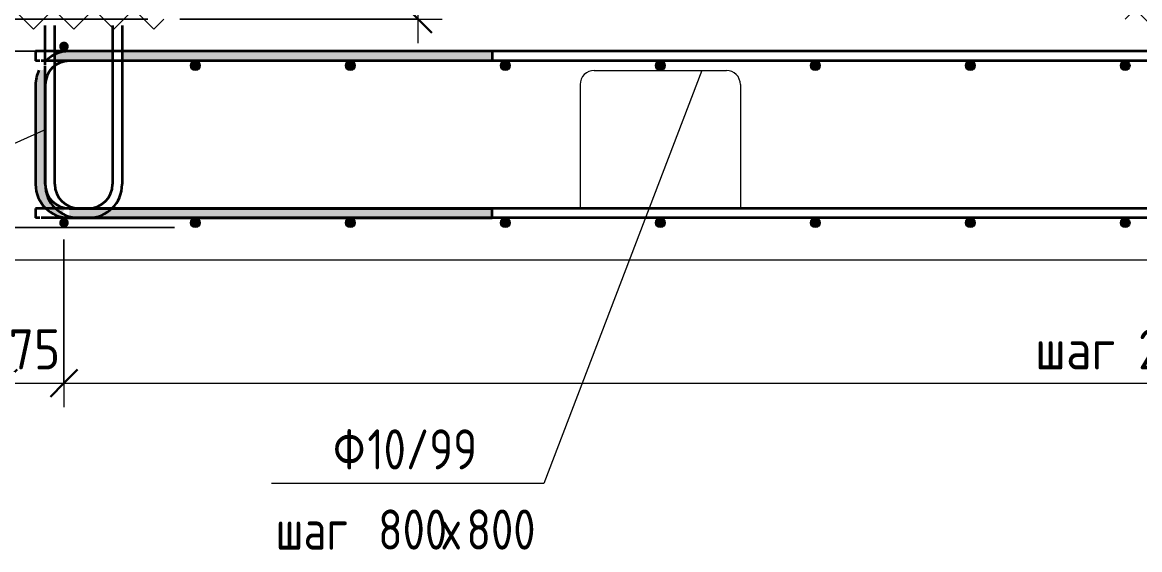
# Model space of a CAD drawing. Header units: millimetres. Extents: x 3129 to 68868, y -1586 to 12682.
# Drawn here: x 65482 to 66877, y -1512 to -854 of the extents above; entities that cross this region are included whole.
import ezdxf

# ---------------------------------------------------------------- set-up
doc = ezdxf.new("R2010")
doc.units = ezdxf.units.MM
for name, color, linetype, lineweight in [('AA_Dim', 7, 'Continuous', 9), ('AA_Dim-20', 7, 'Continuous', 9), ('AA_Linii', 7, 'Continuous', 9), ('AA_Oformlenie', 7, 'Continuous', 9), ('AA_Vinoska', 7, 'Continuous', 9), ('AF_Perekritie_Опалубка', 253, 'Continuous', 20), ('KR_Armatura', 7, 'Continuous', 20), ('KR_Armatura_Tonkie', 7, 'Continuous', 20)]:
    doc.layers.add(name, color=color, linetype=linetype, lineweight=lineweight)
doc.styles.add('GOST Common', font='GOST_Common.ttf', dxfattribs={"width": 0.85, "height": 50})
doc.styles.add('ISOCPEUR_1', font='isocpeur.TTF', dxfattribs={"width": 0.9, "height": 50})
doc.dimstyles.new('05_Округл_5мм__прозр__1', dxfattribs={"dimscale": 304.8, "dimtxt": 50.137748, "dimasz": 0.111549, "dimexe": 0.098425, "dimexo": 0.065617, "dimgap": 0.006562, "dimtad": 1, "dimdec": 0, "dimrnd": 5, "dimdsep": 46, "dimtxsty": 'ISOCPEUR_1', "dimblk1": 'OBLIQUE', "dimblk2": 'OBLIQUE', "dimsah": 1, "dimcen": 0.09, "dimdle": 0.098425, "dimazin": 0, "dimtfac": 1, "dimtdec": 4, "dimtix": 1, "dimtmove": 1, "dimatfit": 3, "dimfxl": 1, "dimtvp": 1, "dimtolj": 1, "dimtzin": 0, "dimlwd": 18, "dimlwe": 18, "dimarcsym": 2})
doc.dimstyles.new('05_Округл_5мм__прозр__2', dxfattribs={"dimscale": 304.8, "dimtxt": 50.137748, "dimasz": 0.111549, "dimexe": 0.098425, "dimexo": 0.065617, "dimgap": 0.006562, "dimtad": 1, "dimdec": 0, "dimrnd": 5, "dimdsep": 46, "dimtxsty": 'ISOCPEUR_1', "dimblk1": 'OBLIQUE', "dimblk2": 'OBLIQUE', "dimsah": 1, "dimcen": 0.09, "dimdle": 0.098425, "dimazin": 0, "dimtfac": 1, "dimtdec": 4, "dimtix": 1, "dimtmove": 0, "dimatfit": 3, "dimfxl": 1, "dimtvp": 1, "dimtolj": 1, "dimtzin": 0, "dimlwd": 18, "dimlwe": 18, "dimarcsym": 2})

# ---------------------------------------------------------------- blocks, each defined once
blk = doc.blocks.new('Последовательность узлов - 3мм масшт20 маскировка-904226-Сечение 22')
at = {"layer": 'AA_Oformlenie'}
for p, q in [((7879.3, -500.6), (7891.8, -488.1)), ((7891.8, -488.1), (7916.8, -513.1)), ((7929.3, -500.6), (7916.8, -513.1)), ((7929.3, -500.6), (7941.8, -488.1)), ((7941.8, -488.1), (7966.8, -513.1)), ((7979.3, -500.6), (7966.8, -513.1)), ((7979.3, -500.6), (7991.8, -488.1)), ((7991.8, -488.1), (8016.8, -513.1)), ((8029.3, -500.6), (8016.8, -513.1)), ((8029.3, -500.6), (8041.8, -488.1)), ((8041.8, -488.1), (8066.8, -513.1)), ((8079.3, -500.6), (8066.8, -513.1))]:
    blk.add_line(p, q, dxfattribs=at)
blk = doc.blocks.new('DIMBLOCK100-Сечение 22')
at = {"layer": 'AA_Dim-20', "lineweight": 18}
for p, q in [((66080.9, -714.2), (66080.9, -796.6)), ((65531, -800), (66006.5, -800)), ((65976.5, -800), (65531, -800)), ((66080.9, -796.6), (65976.5, -825)), ((65976.5, -880), (65976.5, -800)), ((65679, -850), (66006.5, -850)), ((65976.5, -850), (65679, -850))]:
    blk.add_line(p, q, dxfattribs=at)
at = {"layer": 'AA_Dim-20', "lineweight": 30}
for p, q in [((65976.5, -800), (65959.5, -783)), ((65976.5, -800), (65993.5, -817)), ((65976.5, -850), (65959.5, -833)), ((65976.5, -850), (65993.5, -867))]:
    blk.add_line(p, q, dxfattribs=at)
at = {"layer": 'AA_Dim-20', "color": 0, "lineweight": 18, "insert": (66013.7, -776.6), "char_height": 50, "width": 74.923, "attachment_point": 1, "rotation": 90, "line_spacing_factor": 1.135194, "style": 'ISOCPEUR_1'}
blk.add_mtext('50', dxfattribs=at)
blk = doc.blocks.new('_Oblique')
at = {"color": 0, "linetype": 'ByBlock', "lineweight": -2}
blk.add_line((-0.5, -0.5), (0.5, 0.5), dxfattribs=at)
blk = doc.blocks.new('DIMBLOCK115-Сечение 22')
at = {"layer": 'AA_Dim-20', "lineweight": 18}
for p, q in [((65534.4, -1125), (65534.4, -1333.9)), ((65534.4, -1303.9), (65534.4, -1125)), ((65459, -1170), (65459, -1333.9)), ((65459, -1303.9), (65459, -1170)), ((65429, -1303.9), (65534.4, -1303.9))]:
    blk.add_line(p, q, dxfattribs=at)
at = {"layer": 'AA_Dim-20', "lineweight": 30}
for p, q in [((65459, -1303.9), (65476, -1286.9)), ((65534.4, -1303.9), (65551.4, -1286.9)), ((65459, -1303.9), (65442, -1320.9)), ((65534.4, -1303.9), (65517.4, -1320.9))]:
    blk.add_line(p, q, dxfattribs=at)
at = {"layer": 'AA_Dim-20', "color": 0, "lineweight": 18, "insert": (65465.5, -1236.8), "char_height": 50, "width": 74.923, "attachment_point": 1, "line_spacing_factor": 1.135194, "style": 'ISOCPEUR_1'}
blk.add_mtext('75', dxfattribs=at)
blk = doc.blocks.new('DIMBLOCK116-Сечение 22')
at = {"layer": 'AA_Dim-20', "lineweight": 18}
for p, q in [((65534.4, -1125), (65534.4, -1333.9)), ((65534.4, -1303.9), (65534.4, -1125)), ((68184.4, -1125), (68184.4, -1333.9)), ((68184.4, -1303.9), (68184.4, -1125)), ((65534.4, -1303.9), (68184.4, -1303.9))]:
    blk.add_line(p, q, dxfattribs=at)
at = {"layer": 'AA_Dim-20', "lineweight": 30}
for p, q in [((65534.4, -1303.9), (65551.4, -1286.9)), ((68184.4, -1303.9), (68201.4, -1286.9)), ((65534.4, -1303.9), (65517.4, -1320.9)), ((68184.4, -1303.9), (68167.4, -1320.9))]:
    blk.add_line(p, q, dxfattribs=at)
at = {"layer": 'AA_Dim-20', "color": 0, "lineweight": 18, "insert": (66746.3, -1236.8), "char_height": 50, "width": 271.311, "attachment_point": 1, "line_spacing_factor": 1.135194, "style": 'ISOCPEUR_1'}
blk.add_mtext('шаг 200', dxfattribs=at)
blk = doc.blocks.new('DIMBLOCK122-Сечение 22')
at = {"layer": 'AA_Dim-20', "lineweight": 18}
for p, q in [((65328.2, -1180), (65328.2, -1080)), ((65672.4, -1110), (65298.2, -1110)), ((65328.2, -1110), (65672.4, -1110)), ((65328.2, -1189.6), (65328.2, -1130)), ((65439, -1150), (65298.2, -1150)), ((65328.2, -1150), (65439, -1150)), ((65328.2, -1383.7), (65328.2, -1189.6))]:
    blk.add_line(p, q, dxfattribs=at)
at = {"layer": 'AA_Dim-20', "lineweight": 30}
for p, q in [((65328.2, -1110), (65311.2, -1093)), ((65328.2, -1110), (65345.2, -1127)), ((65328.2, -1150), (65311.2, -1133)), ((65328.2, -1150), (65345.2, -1167))]:
    blk.add_line(p, q, dxfattribs=at)
at = {"layer": 'AA_Dim-20', "color": 0, "lineweight": 18, "insert": (65261.1, -1383.7), "char_height": 50, "width": 208.876, "attachment_point": 1, "rotation": 90, "line_spacing_factor": 1.135194, "style": 'ISOCPEUR_1'}
blk.add_mtext('з.с. 40', dxfattribs=at)
blk = doc.blocks.new('DIMBLOCK123-Сечение 22')
at = {"layer": 'AA_Dim-20', "lineweight": 18}
for p, q in [((65328.2, -920), (65328.2, -820)), ((65639, -850), (65298.2, -850)), ((65328.2, -850), (65639, -850)), ((65328.2, -875), (65328.2, -870)), ((65328.2, -1069.1), (65328.2, -875)), ((65521, -890), (65298.2, -890)), ((65328.2, -890), (65521, -890))]:
    blk.add_line(p, q, dxfattribs=at)
at = {"layer": 'AA_Dim-20', "lineweight": 30}
for p, q in [((65328.2, -850), (65311.2, -833)), ((65328.2, -850), (65345.2, -867)), ((65328.2, -890), (65311.2, -873)), ((65328.2, -890), (65345.2, -907))]:
    blk.add_line(p, q, dxfattribs=at)
at = {"layer": 'AA_Dim-20', "color": 0, "lineweight": 18, "insert": (65261.1, -1069.1), "char_height": 50, "width": 208.876, "attachment_point": 1, "rotation": 90, "line_spacing_factor": 1.135194, "style": 'ISOCPEUR_1'}
blk.add_mtext('з.с. 40', dxfattribs=at)
blk = doc.blocks.new('010_Текст с выноской - Текст 2 строки-4087354-Сечение 22')
at = {"layer": 'AA_Vinoska'}
blk.add_line((8553.7, -1429.3), (8213.7, -1429.3), dxfattribs=at)

msp = doc.modelspace()

# ---------------------------------------------------------------- hatches: boundary and pattern name
at = {"layer": 'AA_Oformlenie'}
for points in [[(65534.4, -890), (65535.9, -889.8), (65537.4, -889.2), (65538.6, -888.2), (65539.6, -887), (65540.2, -885.6), (65540.4, -884), (65540.2, -882.4), (65539.6, -881), (65538.6, -879.8), (65537.4, -878.8), (65535.9, -878.2), (65534.4, -878), (65532.8, -878.2), (65531.4, -878.8), (65530.1, -879.8), (65529.2, -881), (65528.6, -882.4), (65528.4, -884), (65528.6, -885.6), (65529.2, -887), (65530.1, -888.2), (65531.4, -889.2), (65533.4, -889.9)], [(65534.4, -1110), (65535.9, -1109.8), (65537.4, -1109.2), (65538.6, -1108.2), (65539.6, -1107), (65540.2, -1105.6), (65540.4, -1104), (65540.2, -1102.4), (65539.6, -1101), (65538.6, -1099.8), (65537.4, -1098.8), (65535.9, -1098.2), (65534.4, -1098), (65532.8, -1098.2), (65531.4, -1098.8), (65530.1, -1099.8), (65529.2, -1101), (65528.5, -1103.1), (65528.4, -1104), (65528.6, -1105.6), (65529.2, -1107.1), (65530.2, -1108.3), (65531.4, -1109.2), (65533.4, -1109.9)]]:
    msp.add_hatch(color=250, dxfattribs=at).paths.add_polyline_path(points)
at = {"layer": 'KR_Armatura'}
h = msp.add_hatch(color=256, dxfattribs=at)
edge = h.paths.add_edge_path()
edge.add_arc((65698.4, -908), 6, 0, 360)
for points in [[(65695.4, -913.2), (65701.4, -913.2), (65704.4, -908), (65701.4, -902.8), (65695.4, -902.8), (65692.4, -908)], [(65888.9, -913.2), (65894.9, -913.2), (65897.9, -908), (65894.9, -902.8), (65888.9, -902.8), (65885.9, -908)], [(66082.3, -913.2), (66088.3, -913.2), (66091.3, -908), (66088.3, -902.8), (66082.3, -902.8), (66079.3, -908)], [(66275.7, -913.2), (66281.7, -913.2), (66284.7, -908), (66281.7, -902.8), (66275.7, -902.8), (66272.7, -908)], [(66469.2, -913.2), (66475.2, -913.2), (66478.2, -908), (66475.2, -902.8), (66469.2, -902.8), (66466.2, -908)], [(66662.6, -913.2), (66668.6, -913.2), (66671.6, -908), (66668.6, -902.8), (66662.6, -902.8), (66659.6, -908)], [(66856, -913.2), (66862, -913.2), (66865, -908), (66862, -902.8), (66856, -902.8), (66853, -908)], [(65695.4, -1109.2), (65701.4, -1109.2), (65704.4, -1104), (65701.4, -1098.8), (65695.4, -1098.8), (65692.4, -1104)], [(65888.9, -1109.2), (65894.9, -1109.2), (65897.9, -1104), (65894.9, -1098.8), (65888.9, -1098.8), (65885.9, -1104)], [(66082.3, -1109.2), (66088.3, -1109.2), (66091.3, -1104), (66088.3, -1098.8), (66082.3, -1098.8), (66079.3, -1104)], [(66275.7, -1109.2), (66281.7, -1109.2), (66284.7, -1104), (66281.7, -1098.8), (66275.7, -1098.8), (66272.7, -1104)], [(66469.2, -1109.2), (66475.2, -1109.2), (66478.2, -1104), (66475.2, -1098.8), (66469.2, -1098.8), (66466.2, -1104)], [(66662.6, -1109.2), (66668.6, -1109.2), (66671.6, -1104), (66668.6, -1098.8), (66662.6, -1098.8), (66659.6, -1104)], [(66856, -1109.2), (66862, -1109.2), (66865, -1104), (66862, -1098.8), (66856, -1098.8), (66853, -1104)]]:
    msp.add_hatch(color=256, dxfattribs=at).paths.add_polyline_path(points)
h = msp.add_hatch(color=256, dxfattribs=at)
edge = h.paths.add_edge_path()
edge.add_arc((65891.9, -908), 6, 0, 360)
h = msp.add_hatch(color=256, dxfattribs=at)
edge = h.paths.add_edge_path()
edge.add_arc((66085.3, -908), 6, 0, 360)
h = msp.add_hatch(color=256, dxfattribs=at)
edge = h.paths.add_edge_path()
edge.add_arc((66278.7, -908), 6, 0, 360)
h = msp.add_hatch(color=256, dxfattribs=at)
edge = h.paths.add_edge_path()
edge.add_arc((66472.2, -908), 6, 0, 360)
h = msp.add_hatch(color=256, dxfattribs=at)
edge = h.paths.add_edge_path()
edge.add_arc((66665.6, -908), 6, 0, 360)
h = msp.add_hatch(color=256, dxfattribs=at)
edge = h.paths.add_edge_path()
edge.add_arc((66859, -908), 6, 0, 360)
h = msp.add_hatch(color=256, dxfattribs=at)
edge = h.paths.add_edge_path()
edge.add_arc((65698.4, -1104), 6, 0, 360)
h = msp.add_hatch(color=256, dxfattribs=at)
edge = h.paths.add_edge_path()
edge.add_arc((65891.9, -1104), 6, 0, 360)
h = msp.add_hatch(color=256, dxfattribs=at)
edge = h.paths.add_edge_path()
edge.add_arc((66085.3, -1104), 6, 0, 360)
h = msp.add_hatch(color=256, dxfattribs=at)
edge = h.paths.add_edge_path()
edge.add_arc((66278.7, -1104), 6, 0, 360)
h = msp.add_hatch(color=256, dxfattribs=at)
edge = h.paths.add_edge_path()
edge.add_arc((66472.2, -1104), 6, 0, 360)
h = msp.add_hatch(color=256, dxfattribs=at)
edge = h.paths.add_edge_path()
edge.add_arc((66665.6, -1104), 6, 0, 360)
h = msp.add_hatch(color=256, dxfattribs=at)
edge = h.paths.add_edge_path()
edge.add_arc((66859, -1104), 6, 0, 360)
at = {"layer": 'KR_Armatura_Tonkie'}
h = msp.add_hatch(color=256, dxfattribs=at)
h.paths.add_polyline_path([(65500.4, -932), (65511, -932), (65510.9, -909.6), (65510.3, -911.1), (65509.3, -912.3), (65508.1, -913.3), (65506.3, -913.9), (65505, -914.1), (65503.4, -914.1), (65500.4, -921.1), (65499, -932)])
h.paths.add_polyline_path([(65523, -908.3), (65526, -906), (65533.2, -903), (65541, -902), (65541, -890), (65530.1, -891.4), (65523, -894.4), (65523, -906)])
h.paths.add_polyline_path([(65511, -907.2), (65511, -902.7), (65509.8, -904.3), (65510.3, -905), (65510.9, -906.4)])
h = msp.add_hatch(color=256, dxfattribs=at)
h.paths.add_polyline_path([(66069, -902), (66069, -890), (65607, -890), (65607, -902), (66035, -902)])
h.paths.add_polyline_path([(65595, -902), (65595, -890), (65541, -890), (65541, -902)])
for points in [[(65511, -1056), (65511, -932), (65499, -932), (65499, -1056)], [(66035, -1098), (66069, -1098), (66069, -1086), (65541, -1086), (65541, -1098), (65633.7, -1098)]]:
    msp.add_hatch(color=256, dxfattribs=at).paths.add_polyline_path(points)
h = msp.add_hatch(color=256, dxfattribs=at)
h.paths.add_polyline_path([(65541, -1098), (65541, -1096.1), (65532, -1092.4), (65536.1, -1085.3), (65533.2, -1085), (65526, -1082), (65523.7, -1086), (65523.3, -1085.7), (65519.9, -1081.2), (65519.8, -1077.2), (65516.6, -1077), (65512.4, -1066.9), (65513.2, -1066.7), (65512, -1063.8), (65511, -1056), (65499, -1056), (65500.4, -1066.9), (65504.6, -1077), (65511.7, -1086), (65520, -1092.4), (65530.1, -1096.6), (65533.4, -1097)])
h.paths.add_polyline_path([(65532, -1092.4), (65531.4, -1091.9), (65532, -1089.7)])
h.paths.add_polyline_path([(65519.7, -1077), (65518.7, -1075.8), (65516.6, -1077)])

# ---------------------------------------------------------------- linework, layer by layer
at = {"layer": 'AA_Linii', "lineweight": 20}
for p, q in [((66196.2, -914), (66361.2, -914)), ((66178.7, -931.5), (66178.7, -1086)), ((66378.7, -931.5), (66378.7, -1086)), ((65534.4, -1110), (65534.4, -1105))]:
    msp.add_line(p, q, dxfattribs=at)
for centre, start, end in [((66196.2, -931.5), 90, 180), ((66361.2, -931.5), 0, 90)]:
    msp.add_arc(centre, 17.5, start, end, dxfattribs=at)
at = {"layer": 'AA_Vinoska'}
for p, q in [((66330.6, -914), (66133.4, -1429.3)), ((65508.7, -988.8), (65186.8, -1134.3))]:
    msp.add_line(p, q, dxfattribs=at)
at = {"layer": 'AF_Perekritie_Опалубка'}
msp.add_line((65459, -1150), (68259, -1150), dxfattribs=at)
at = {"layer": 'KR_Armatura'}
for p, q in [((65695.4, -902.8), (65692.4, -908)), ((65701.4, -902.8), (65695.4, -902.8)), ((65704.4, -908), (65701.4, -902.8)), ((65888.9, -902.8), (65885.9, -908)), ((65894.9, -902.8), (65888.9, -902.8)), ((65897.9, -908), (65894.9, -902.8)), ((66082.3, -902.8), (66079.3, -908)), ((66088.3, -902.8), (66082.3, -902.8)), ((66091.3, -908), (66088.3, -902.8)), ((66275.7, -902.8), (66272.7, -908)), ((66281.7, -902.8), (66275.7, -902.8)), ((66284.7, -908), (66281.7, -902.8)), ((66469.2, -902.8), (66466.2, -908)), ((66475.2, -902.8), (66469.2, -902.8)), ((66478.2, -908), (66475.2, -902.8)), ((66662.6, -902.8), (66659.6, -908)), ((66668.6, -902.8), (66662.6, -902.8)), ((66671.6, -908), (66668.6, -902.8)), ((66856, -902.8), (66853, -908)), ((66862, -902.8), (66856, -902.8)), ((66865, -908), (66862, -902.8)), ((65692.4, -908), (65695.4, -913.2)), ((65695.4, -913.2), (65701.4, -913.2)), ((65701.4, -913.2), (65704.4, -908)), ((65885.9, -908), (65888.9, -913.2)), ((65888.9, -913.2), (65894.9, -913.2)), ((65894.9, -913.2), (65897.9, -908)), ((66079.3, -908), (66082.3, -913.2)), ((66082.3, -913.2), (66088.3, -913.2)), ((66088.3, -913.2), (66091.3, -908)), ((66272.7, -908), (66275.7, -913.2)), ((66275.7, -913.2), (66281.7, -913.2)), ((66281.7, -913.2), (66284.7, -908)), ((66466.2, -908), (66469.2, -913.2)), ((66469.2, -913.2), (66475.2, -913.2)), ((66475.2, -913.2), (66478.2, -908)), ((66659.6, -908), (66662.6, -913.2)), ((66662.6, -913.2), (66668.6, -913.2)), ((66668.6, -913.2), (66671.6, -908)), ((66853, -908), (66856, -913.2)), ((66856, -913.2), (66862, -913.2)), ((66862, -913.2), (66865, -908)), ((65695.4, -1098.8), (65692.4, -1104)), ((65701.4, -1098.8), (65695.4, -1098.8)), ((65704.4, -1104), (65701.4, -1098.8)), ((65888.9, -1098.8), (65885.9, -1104)), ((65894.9, -1098.8), (65888.9, -1098.8)), ((65897.9, -1104), (65894.9, -1098.8)), ((66082.3, -1098.8), (66079.3, -1104)), ((66088.3, -1098.8), (66082.3, -1098.8)), ((66091.3, -1104), (66088.3, -1098.8)), ((66275.7, -1098.8), (66272.7, -1104)), ((66281.7, -1098.8), (66275.7, -1098.8)), ((66284.7, -1104), (66281.7, -1098.8)), ((66469.2, -1098.8), (66466.2, -1104)), ((66475.2, -1098.8), (66469.2, -1098.8)), ((66478.2, -1104), (66475.2, -1098.8)), ((66662.6, -1098.8), (66659.6, -1104)), ((66668.6, -1098.8), (66662.6, -1098.8)), ((66671.6, -1104), (66668.6, -1098.8)), ((66856, -1098.8), (66853, -1104)), ((66862, -1098.8), (66856, -1098.8)), ((66865, -1104), (66862, -1098.8)), ((65692.4, -1104), (65695.4, -1109.2)), ((65695.4, -1109.2), (65701.4, -1109.2)), ((65701.4, -1109.2), (65704.4, -1104)), ((65885.9, -1104), (65888.9, -1109.2)), ((65888.9, -1109.2), (65894.9, -1109.2)), ((65894.9, -1109.2), (65897.9, -1104)), ((66079.3, -1104), (66082.3, -1109.2)), ((66082.3, -1109.2), (66088.3, -1109.2)), ((66088.3, -1109.2), (66091.3, -1104)), ((66272.7, -1104), (66275.7, -1109.2)), ((66275.7, -1109.2), (66281.7, -1109.2)), ((66281.7, -1109.2), (66284.7, -1104)), ((66466.2, -1104), (66469.2, -1109.2)), ((66469.2, -1109.2), (66475.2, -1109.2)), ((66475.2, -1109.2), (66478.2, -1104)), ((66659.6, -1104), (66662.6, -1109.2)), ((66662.6, -1109.2), (66668.6, -1109.2)), ((66668.6, -1109.2), (66671.6, -1104)), ((66853, -1104), (66856, -1109.2)), ((66856, -1109.2), (66862, -1109.2)), ((66862, -1109.2), (66865, -1104))]:
    msp.add_line(p, q, dxfattribs=at)
for centre in [(65698.4, -908), (65891.9, -908), (66085.3, -908), (66278.7, -908), (66472.2, -908), (66665.6, -908), (66859, -908), (65698.4, -1104), (65891.9, -1104), (66085.3, -1104), (66278.7, -1104), (66472.2, -1104), (66665.6, -1104), (66859, -1104)]:
    msp.add_circle(centre, 6, dxfattribs=at)
at = {"layer": 'KR_Armatura_Tonkie', "lineweight": 35}
for p, q in [((65511, -907.2), (65511, -858)), ((65523, -1056), (65523, -858)), ((65595, -858), (65595, -1056)), ((65607, -858), (65607, -1056)), ((68219, -890), (65499, -890)), ((65499, -890), (65499, -902)), ((66069, -890), (65541, -890)), ((66069, -890), (66069, -902)), ((65504.2, -902), (65499, -902)), ((68212.2, -902), (65505.8, -902)), ((66069, -902), (65541, -902)), ((65511, -1056), (65511, -908.8)), ((65499, -932), (65499, -1056)), ((65511, -932), (65511, -1056)), ((68219, -1086), (65499, -1086)), ((65499, -1086), (65499, -1098)), ((65541, -1086), (66069, -1086)), ((65565, -1086), (65553, -1086)), ((66069, -1098), (66069, -1086)), ((65504.2, -1098), (65499, -1098)), ((68212.2, -1098), (65505.8, -1098)), ((65541, -1098), (66069, -1098)), ((65565, -1098), (65553, -1098))]:
    msp.add_line(p, q, dxfattribs=at)
for centre, radius, start, end in [((65541, -932), 42, 90, 138.4283), ((65541, -932), 30, 90, 180), ((65541, -932), 42, 154.2827, 180), ((65541, -1056), 42, 180, 270), ((65541, -1056), 30, 180, 270), ((65553, -1056), 42, 180, 270), ((65553, -1056), 30, 180, 270), ((65565, -1056), 30, 270, 0), ((65565, -1056), 42, 270, 360)]:
    msp.add_arc(centre, radius, start, end, dxfattribs=at)

# ---------------------------------------------------------------- block references
at = {"layer": 'AA_Oformlenie'}
for p in [(57579.7, -349.4), (58979.7, -349.4)]:
    msp.add_blockref('Последовательность узлов - 3мм масшт20 маскировка-904226-Сечение 22', p, dxfattribs=at)
at = {"layer": 'AA_Vinoska'}
msp.add_blockref('010_Текст с выноской - Текст 2 строки-4087354-Сечение 22', (57579.7, 0), dxfattribs=at)

# ---------------------------------------------------------------- texts
at = {"layer": 'AA_Vinoska', "char_height": 50, "attachment_point": 1, "style": 'GOST Common'}
for s, insert, width in [('\\fGOST Common|b0|i0|c204|p34|;\\W.85;Ф', (65870.4, -1361.6), 51.789), ('10/99', (65913.1, -1361.6), 173.084), (' 800', (65900.7, -1461.6), 128.11), ('800', (66036.8, -1461.6), 110.392), ('шаг', (65798.4, -1461.6), 124.021), ('\\fGOST Common|b0|i0|c204|p34|;\\W.85;х', (66006.4, -1461.6), 36.797)]:
    msp.add_mtext(s, dxfattribs=dict(at, insert=insert, width=width))

# ---------------------------------------------------------------- dimensions: what is measured, and where the dimension line sits
at = {"layer": 'AA_Dim', "lineweight": 18}
for base, p1, p2, override, picture, middle in [((65976.5, -800), (65659, -850), (65511, -800), {"dimpost": '<>', "dimfxl": 156.217797}, 'DIMBLOCK100-Сечение 22', (66047.1, -739.2)), ((65328.2, -850), (65541, -890), (65659, -850), {"dimpost": 'з.с. <>', "dimfxl": 124.595345}, 'DIMBLOCK123-Сечение 22', (65294.4, -964.6)), ((65328.2, -1110), (65459, -1150), (65692.4, -1110), {"dimpost": 'з.с. <>', "dimfxl": 236.830948}, 'DIMBLOCK122-Сечение 22', (65294.4, -1279.2))]:
    dim = msp.add_linear_dim(base=base, p1=p1, p2=p2, angle=90, dimstyle='05_Округл_5мм__прозр__1', override=override, dxfattribs=at)
    dim.commit()
    dim.dimension.update_dxf_attribs({"geometry": picture, "text_midpoint": middle, "dimtype": 160, "text_rotation": 90})
dim = msp.add_linear_dim(base=(65534.4, -1303.9), p1=(65459, -1150), p2=(65534.4, -1105), dimstyle='05_Округл_5мм__прозр__2', override={"dimpost": '<>', "dimfxl": 87.78683}, dxfattribs=at)
dim.commit()
dim.dimension.update_dxf_attribs({"geometry": 'DIMBLOCK115-Сечение 22', "text_midpoint": (65496.7, -1276.9)})
dim = msp.add_linear_dim(base=(68184.4, -1303.9), p1=(65534.4, -1105), p2=(68184.4, -1105), text='шаг 200', dimstyle='05_Округл_5мм__прозр__2', override={"dimpost": '<>', "dimfxl": 2650}, dxfattribs=at)
dim.commit()
dim.dimension.update_dxf_attribs({"geometry": 'DIMBLOCK116-Сечение 22', "text_midpoint": (66859.4, -1276.9)})

doc.saveas('drawing.dxf')
